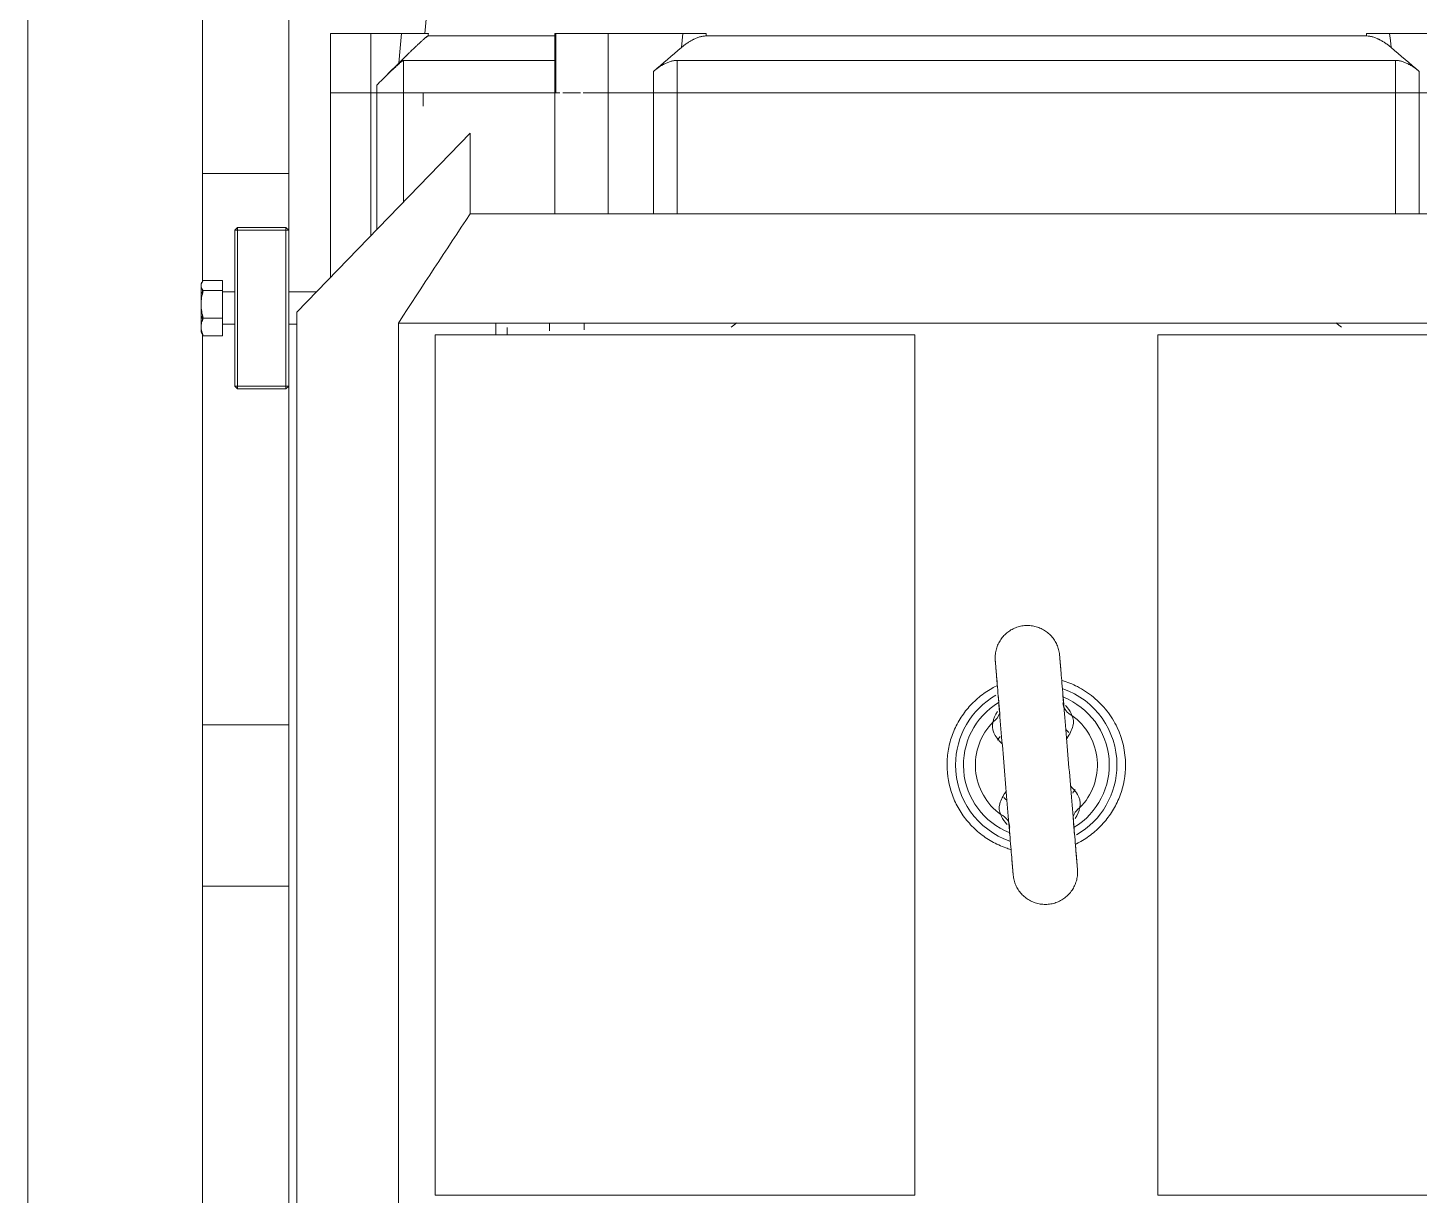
# Model space of a CAD drawing. Header units: metres. Extents: x 8 to 325, y -31 to 15.
# Drawn here: x 132.165 to 132.683, y -10.963 to -10.529 of the extents above; entities that cross this region are included whole.
import ezdxf

# ---------------------------------------------------------------- set-up
doc = ezdxf.new("R2010")
doc.units = ezdxf.units.M
doc.layers.add('G-IMPT', color=7, linetype='Continuous', lineweight=9, true_color=0x999999)
doc.layers.add('M-EKIP', color=7, linetype='Continuous', lineweight=9)

# ---------------------------------------------------------------- blocks, each defined once
blk = doc.blocks.new('D4010_10_Yangın Pompası - Wilo SCPFF 125_300_125_2_dwg-7064674-_1_13_4_13_ PERON KATI _FFL_')
at = {"layer": 'G-IMPT', "color": 8, "lineweight": 5, "true_color": 0x808080}
for p, q in [((0.5000669623112045, 0.4392110249592285), (0.5000669623112045, 1.032569979498573)), ((0.5650669623112046, 0.3195699794985776), (0.5650669623112046, 1.032569979498573)), ((0.4650669623112035, 0.4311539355899747), (0.4650669623112035, 0.7677860234071726)), ((0.4680669623112035, 0.7705699794985764), (0.4680669623112035, 0.45856997949857)), ((0.4272625447782105, 0.7637667855207051), (0.4272625447782105, 0.4351731734764422)), ((0.1449184361178045, 0.7594699794985736), (-0.03343303768879665, 0.7594699794985736)), ((0.1449184361178043, 0.7594699794985735), (0.1449184361178043, 0.4394699794985736)), ((0.2352154885046015, 0.4394699794985736), (0.2352154885046015, 0.7594699794985735)), ((0.4135669623112035, 0.7594699794985736), (0.2352154885046015, 0.7594699794985736)), ((0.4135669623112034, 0.7594699794985736), (0.4135669623112034, 0.4394699794985737)), ((0.4680669623112019, 0.6445699794985733), (0.5000669623112045, 0.6445699794985733)), ((0.5000669623112045, 0.5845699794985734), (0.5000669623112045, 0.6445699794985734)), ((0.2002695370908454, 0.6211360755663927), (0.2004103201620153, 0.6206526558555338)), ((0.4680669623112019, 0.5845699794985734), (0.5000669623112045, 0.5845699794985734)), ((0.1798030162572262, 0.5778190557410218), (0.1796622331856145, 0.5783024754528034)), ((0.4690669623112033, 0.4595699794985733), (0.4680669623112034, 0.4585699794985733)), ((0.4690669623112034, 0.4595699794985733), (0.4680669623112033, 0.4585699794985733)), ((0.4680669623112033, 0.4005699794985733), (0.4680669623112033, 0.4585699794985733)), ((0.4680669623112034, 0.4585699794985733), (0.4690669623112034, 0.4585699794985733)), ((0.4690669623112033, 0.4595699794985733), (0.4870669623112033, 0.4595699794985733)), ((0.4690669623112033, 0.4595699794985733), (0.4690669623112033, 0.4585699794985733)), ((0.4870669623112033, 0.4585699794985733), (0.4690669623112033, 0.4585699794985733)), ((0.4690669623112033, 0.4585699794985733), (0.4690669623112033, 0.4005699794985733)), ((0.4870669623112033, 0.4585699794985733), (0.4870669623112033, 0.4595699794985733)), ((0.4880669623112034, 0.4585699794985733), (0.4870669623112033, 0.4595699794985733)), ((0.4880669623112033, 0.4585699794985733), (0.4870669623112033, 0.4595699794985733)), ((0.4870669623112033, 0.4005699794985733), (0.4870669623112033, 0.4585699794985733)), ((0.4870669623112033, 0.4585699794985733), (0.4880669623112034, 0.4585699794985733)), ((0.4880669623112034, 0.4585699794985733), (0.4880669623112034, 0.4005699794985733)), ((0.4926876198730787, 0.4398470343334349), (0.4998337722957853, 0.4398470343334349)), ((0.4926876198730787, 0.4398470343334349), (0.4926876198730787, 0.4333718663730999)), ((-0.04712862015580323, 0.4351731734764424), (0.4272625447782109, 0.4351731734764424)), ((-0.03343303768879665, 0.4394699794985737), (0.1449184361178052, 0.4394699794985737)), ((0.07869052802181283, 0.4350387904577047), (0.0766260141080914, 0.4366551618707959)), ((0.2352154885046009, 0.4394699794985737), (0.4135669623112036, 0.4394699794985737)), ((0.3035062934829806, 0.4366536837083081), (0.3014504055293149, 0.4350445170870545)), ((0.3582097587670727, 0.4351731734764446), (0.3582097587670727, 0.4376901137089051)), ((0.3710814028564353, 0.4380304404283067), (0.3710814028564353, 0.4351731734764627)), ((0.3710814028562198, 0.4380304404282899), (0.3710814028562198, 0.435173173476444)), ((0.3868283879349409, 0.4394699794985771), (0.3868283879349409, 0.4368271159503342)), ((0.3868283879349408, 0.4394699794985771), (0.3868283879349408, 0.4368271159503341)), ((0.391058978145136, 0.439469979498577), (0.391058978145136, 0.4351731734764462)), ((0.391058978145136, 0.4351731734764463), (0.391058978145136, 0.4394699794985771)), ((0.468066962311416, 0.4355699794985875), (0.4650669623114167, 0.4355699794985875)), ((0.4926876198732911, 0.4355699794985875), (0.4880669623114158, 0.4355699794985875)), ((0.5006376198732894, 0.4385699794985912), (0.5002527547319768, 0.4392365854774075)), ((0.5006376198730788, 0.4385699794985732), (0.5006376198730788, 0.4385670613628475)), ((0.5006376198730788, 0.4381028509739054), (0.5006376198730788, 0.4366094503532674)), ((0.5006376198730788, 0.4379460908961715), (0.5006376198730788, 0.4309066200414773)), ((0.5006376198730788, 0.4366094503532674), (0.5006376198730788, 0.4282333389556692)), ((0.4650669623112035, 0.4311539355899749), (0.4005275154814225, 0.3644699794985735)), ((0.4998337722957856, 0.4333718663731), (0.4926876198730787, 0.4333718663731)), ((0.4926876198730787, 0.4333718663731), (0.4926876198730787, 0.4230948115382383)), ((0.5000669623112045, 0.4323624248799614), (0.5000669623112045, 0.4340093499482362)), ((0.5006376198730788, 0.4309066200414773), (0.5006376198730788, 0.4225305086438791)), ((0.5006376198730788, 0.4282333389556692), (0.5006376198730788, 0.421193868100975)), ((0.4577269009291878, 0.4235699794985945), (0.468066962311416, 0.4235699794985945)), ((0.4880669623114115, 0.4235699794985859), (0.4926876198732911, 0.4235699794985859)), ((0.4998337722957853, 0.4230948115382383), (0.4926876198730787, 0.4230948115382383)), ((0.4926876198730787, 0.4230948115382383), (0.4926876198730787, 0.4192929246637115)), ((0.4998337722957853, 0.4192929246637115), (0.4926876198730787, 0.4192929246637115)), ((0.5000669623112045, 0.422721379419304), (0.5000669623112045, 0.424106593781816)), ((0.5000669623112045, 0.3195699794985776), (0.5000669623112045, 0.4196672227183219)), ((0.5002527547319768, 0.4199033735197789), (0.5006376198732894, 0.4205699794985909)), ((0.5006376198730788, 0.422530508643879), (0.5006376198730788, 0.4210371080232411)), ((0.4525669623114889, 0.3494699794985811), (0.4525669623114889, 0.4182385870383456)), ((0.4352959369451883, 0.4003936820424138), (0.4352959369451883, 0.3494699794984901)), ((0.4375669623112762, 0.4027401687761493), (0.4375669623112762, 0.349469979498698)), ((0.4680669623112035, 0.4005699794985729), (0.4680669623112035, 0.3195699794985732)), ((0.4680669623112033, 0.4005699794985733), (0.4690669623112033, 0.4005699794985733)), ((0.4680669623112034, 0.4005699794985733), (0.4690669623112034, 0.3995699794985733)), ((0.4680669623112033, 0.4005699794985733), (0.4690669623112034, 0.3995699794985734)), ((0.4690669623112033, 0.4005699794985733), (0.4870669623112033, 0.4005699794985733)), ((0.4690669623112033, 0.4005699794985733), (0.4690669623112033, 0.3995699794985734)), ((0.4870669623112033, 0.3995699794985733), (0.4690669623112033, 0.3995699794985733)), ((0.4870669623112033, 0.3995699794985734), (0.4870669623112033, 0.4005699794985733)), ((0.4870669623112033, 0.4005699794985733), (0.4880669623112033, 0.4005699794985733)), ((0.4870669623112033, 0.3995699794985733), (0.4880669623112034, 0.4005699794985733)), ((0.4870669623112033, 0.3995699794985733), (0.4880669623112033, 0.4005699794985733)), ((0.0476908381575468, 0.3944699794985735), (0.03082807022388573, 0.3944699794985735)), ((0.04769083815754666, 0.3494699794985735), (0.0476908381575468, 0.3944699794985735)), ((0.05651106839663283, 0.3944699794985735), (0.04769083815754697, 0.3944699794985735)), ((0.05651106839663417, 0.3944699794985735), (0.3236228562257749, 0.3944699794985735)), ((0.05651106839663291, 0.3944699794985735), (0.05651106839663293, 0.3494699794985736)), ((0.3236228562257736, 0.3494699794985735), (0.3236228562257736, 0.3944699794985734)), ((0.3324430864648595, 0.3944699794985735), (0.3236228562257738, 0.3944699794985735)), ((0.3324430864648593, 0.3944699794985735), (0.3324430864648593, 0.3494699794985736)), ((0.3493058543985207, 0.3944699794985735), (0.3324430864648593, 0.3944699794985735)), ((0.3493058543985209, 0.3944699794985735), (0.3690654242445975, 0.3944699794985735)), ((0.3493058543985209, 0.3944699794985735), (0.3493058543985209, 0.3494699794985736)), ((0.3690654242448078, 0.3494699794985898), (0.3690654242448121, 0.3944699794985969)), ((0.3691341720702107, 0.3944699794985735), (0.4005275154814232, 0.3944699794985735)), ((0.4005275154814223, 0.3644699794985735), (0.4005275154814223, 0.3944699794985735)), ((0.4253474998402915, 0.3494699794985736), (0.4253474998402915, 0.3901146794220375)), ((0.4680669623112019, 0.3795699794985734), (0.5000669623112045, 0.3795699794985734)), ((0.5000669623112045, 0.3195699794985734), (0.5000669623112045, 0.3795699794985734)), ((0.4180669623114144, 0.3494699794985898), (0.4180669623114144, 0.3544699794985929)), ((0.03082807022388573, 0.3494699794985735), (0.04769083815754666, 0.3494699794985735)), ((0.03082807022388602, 0.3494699794985736), (0.04769083815754736, 0.3494699794985736)), ((0.04769083815754692, 0.3494699794985736), (0.05651106839663279, 0.3494699794985736)), ((0.04769083815754734, 0.3494699794985736), (0.05651106839663303, 0.3494699794985736)), ((0.04769083815754734, 0.3494699794985736), (0.04769083815754734, 0.3415676727543487)), ((0.3236228562257736, 0.3494699794985736), (0.05651106839663291, 0.3494699794985736)), ((0.3236228562257724, 0.3494699794985736), (0.05651106839663159, 0.3494699794985736)), ((0.05651106839663293, 0.3494699794985736), (0.05651106839663293, 0.3374699794985735)), ((0.3236228562257738, 0.3494699794985736), (0.3324430864648595, 0.3494699794985736)), ((0.323622856225774, 0.3494699794985736), (0.3324430864648599, 0.3494699794985736)), ((0.3236228562257739, 0.3494699794985736), (0.3236228562257739, 0.3374699794985735)), ((0.3324430864648593, 0.3494699794985736), (0.3493058543985207, 0.3494699794985736)), ((0.3324430864648599, 0.3494699794985736), (0.3493058543985212, 0.3494699794985736)), ((0.3324430864648601, 0.3494699794985735), (0.3324430864648601, 0.3415676727543464)), ((0.3586176058474149, 0.3494699794985736), (0.3493058543985208, 0.3494699794985736)), ((0.3493058543985213, 0.3494699794985735), (0.3493058543985213, 0.3274699794985735)), ((0.3614609533892199, 0.3494699794985736), (0.3595629426454622, 0.3494699794985736)), ((0.3661749808847528, 0.3494699794985736), (0.3614706705167134, 0.3494699794985736)), ((0.3690654242445979, 0.3494699794985736), (0.3672476809345273, 0.3494699794985736)), ((0.3690654242445975, 0.3494699794985736), (0.3678989946208396, 0.3494699794985736)), ((0.36876429481391, 0.3494699794985735), (0.36876429481391, 0.3274699794985735)), ((0.3690654242448121, 0.3274699794985947), (0.3690654242448121, 0.3494699794985898)), ((0.4253474998402915, 0.3494699794985736), (0.3692736529200486, 0.3494699794985736)), ((0.4253474998402913, 0.3494699794985736), (0.3692736529200475, 0.3494699794985736)), ((0.4253474998402914, 0.3494699794985736), (0.4352959369451154, 0.3494699794985736)), ((0.4253474998402916, 0.3494699794985736), (0.4352959369451156, 0.3494699794985736)), ((0.4253474998402916, 0.3494699794985736), (0.4253474998402916, 0.3374699794985737)), ((0.4352959369451883, 0.3494699794985594), (0.4375669623112762, 0.3494699794985594)), ((0.4352959369451156, 0.3494699794985736), (0.4375669623112037, 0.3494699794985736)), ((0.4352959369451155, 0.3494699794985735), (0.4352959369451155, 0.3466572807577148)), ((0.4525669623112762, 0.3494699794985594), (0.4375669623112762, 0.3494699794985594)), ((0.4525669623112032, 0.3494699794985736), (0.4375669623112036, 0.3494699794985736)), ((0.4375669623112036, 0.3494699794985735), (0.4375669623112036, 0.3274699794985735)), ((0.4525669623114152, 0.3274699794985947), (0.4525669623114152, 0.3494699794985898)), ((0.4311443955101664, 0.3425136169840882), (0.427077378640265, 0.3384545841542819)), ((0.05651106839663411, 0.3374699794985737), (0.1900669623112048, 0.3374699794985737)), ((0.3236228562257725, 0.3374699794985737), (0.1900669623112017, 0.3374699794985737)), ((0.4253474998402913, 0.3374699794985737), (0.3688259045704583, 0.3374699794985737)), ((0.03082807022388602, 0.3274699794985736), (0.05867816568731891, 0.3274699794985736)), ((0.06071314294611599, 0.3274699794985739), (0.06732293743868167, 0.3274699794985739)), ((0.1900669623112031, 0.3283752283136969), (0.06722879948598538, 0.3283752283136969)), ((0.1900669623112041, 0.3283752283136973), (0.3129051251364166, 0.3283752283136973)), ((0.3128109871837261, 0.3274699794985739), (0.3194205530887285, 0.3274699794985739)), ((0.3214557589351034, 0.3274699794985735), (0.3493058543985212, 0.3274699794985735)), ((0.3690654242445979, 0.3274699794985735), (0.3493058543985212, 0.3274699794985735)), ((0.3688782489823643, 0.3283752283136973), (0.4162074208231668, 0.3283752283136973)), ((0.4162074208231672, 0.3283752283136969), (0.4134051908196113, 0.3283752283136969)), ((0.4160044307701408, 0.3115984220711142), (0.4173930121175427, 0.3274699794985947)), ((0.4161278158052734, 0.3274699794985739), (0.417393012117333, 0.3274699794985739)), ((0.417393012117333, 0.3274699794985739), (0.4161278158052732, 0.3274699794985739)), ((0.4161676183465884, 0.3279226039032774), (0.4162074208231699, 0.3283752283136966)), ((0.4261109970055744, 0.3274699794985735), (0.4375669623112036, 0.3274699794985735)), ((0.4525669623112032, 0.3274699794985735), (0.4375669623112036, 0.3274699794985735))]:
    blk.add_line(p, q, dxfattribs=at)
at = {"layer": 'G-IMPT', "color": 8, "lineweight": 5, "true_color": 0x808080, "flags": 128}
for points in [[(0.1747494041511616, 0.6383402923782923), (0.1747190383472396, 0.638819298849638), (0.1747078519825878, 0.6392991364751724), (0.1747158629529931, 0.639779037617071), (0.174743058442619, 0.6402582345358626), (0.1747893949444805, 0.6407359606187127), (0.1748547983300594, 0.6412114516057924), (0.1749391639678909, 0.6416839468129516), (0.1750423568909495, 0.642152690348663), (0.1751642120125765, 0.6426169323232511), (0.1753045343905655, 0.6430759300486004), (0.1754630995390498, 0.6435289492262605), (0.1756396537876159, 0.6439752651221783), (0.1758339146871316, 0.644414163726138), (0.176045571461596, 0.6448449428939946), (0.176274285505319, 0.6452669134709799), (0.1765196909246184, 0.6456794003941908), (0.1767813951231838, 0.6460817437725247), (0.1770589794301132, 0.6464732999424223), (0.1773519997697399, 0.6468534424975318), (0.1776599873720197, 0.6472215632908633), (0.177982449522494, 0.6475770734076579), (0.178318870350509, 0.6479194041075955), (0.1786687116545076, 0.6482480077345583), (0.1790314137630343, 0.6485623585928526), (0.1794063964300761, 0.6488619537881637), (0.1797930597633692, 0.6491463140320868), (0.180190785184067, 0.6494149844088921), (0.1805989364163326, 0.6496675351032858), (0.1810168605052603, 0.6499035620880428), (0.1814438888614657, 0.650122687770319), (0.1818793383306677, 0.650324561595791), (0.1823225122866136, 0.6505088606093821), (0.1827727017455056, 0.6506752899719936), (0.1832291865002515, 0.6508235834321499), (0.1836912362726142, 0.6509535037519458), (0.1841581118815297, 0.6510648430865839), (0.1846290664256156, 0.6511574233168785), (0.1851033464780715, 0.6512310963342195), (0.1855801932919795, 0.6512857442774859), (0.1857092391904136, 0.6512972216407442)], [(0.1857092391904136, 0.6512972216407442), (0.186188245661755, 0.651327587444666), (0.1866680832872981, 0.6513387738093266), (0.1871479844291924, 0.6513307628389213), (0.1876271813479883, 0.6513035673492911), (0.1881049074308342, 0.6512572308474295), (0.1885803984179138, 0.6511918274618507), (0.1890528936250773, 0.6511074618240191), (0.1895216371607844, 0.6510042689009649), (0.1899858791353768, 0.6508824137793379), (0.1904448768607262, 0.6507420914013445), (0.1908978960383818, 0.6505835262528602), (0.1913442119342997, 0.6504069720042898), (0.1917831105382594, 0.6502127111047828), (0.1922138897061204, 0.6500010543303184), (0.1926358602831099, 0.649772340286591), (0.1930483472063122, 0.6495269348672916), (0.1934506905846503, 0.6492652306687262), (0.1938422467545436, 0.6489876463617968), (0.1942223893096575, 0.6486946260221745), (0.1945905101029847, 0.6483866384198903), (0.194946020219788, 0.648064176269416), (0.1952883509197169, 0.6477277554413967), (0.1956169545466839, 0.6473779141374024), (0.1959313054049783, 0.64701521202888), (0.1962309006002894, 0.646640229361834), (0.1965152608442125, 0.6462535660285365), (0.1967839312210178, 0.6458558406078431), (0.1970364819154115, 0.6454476893755775), (0.1972725089001642, 0.6450297652866454), (0.1974916345824447, 0.6446027369304487), (0.1976935084079124, 0.6441672874612467), (0.1978778074215035, 0.6437241135053008), (0.198044236784115, 0.6432739240464088), (0.1981925302442712, 0.6428174392916586), (0.1983224505640629, 0.6423553895192958), (0.1984337898987053, 0.641888513910376), (0.1985263701290042, 0.6414175593662901), (0.1986000431463408, 0.6409432793138342), (0.1986546910896029, 0.6404664324999305), (0.1986661684528699, 0.6403373866014964)], [(0.1754600273679298, 0.6298300239166112), (0.1753799180585953, 0.6307893955113402), (0.1753041249360669, 0.6316970773954316), (0.1752327692531655, 0.6325516174714919), (0.1751659651637774, 0.6333516486577055), (0.1751038195401833, 0.6340958910748276), (0.175046431802125, 0.6347831540937602), (0.1749938937577462, 0.6354123382402855), (0.1749462894567027, 0.6359824369539756), (0.1749036950557273, 0.6364925381985064), (0.174866178696768, 0.636941825920713), (0.1748338003980084, 0.637329581356069), (0.1748066119578085, 0.6376551841785991), (0.1747846568718829, 0.63791811349325), (0.1747679702636723, 0.6381179486692082), (0.1747565788282034, 0.638254370012811), (0.174750500789333, 0.6383271592790191), (0.1747494041511616, 0.6383402923782923)], [(0.1747494041511616, 0.6383402923782923), (0.1747520665884422, 0.6383084076108628), (0.1747600496409389, 0.6382128043174119), (0.1747733405374813, 0.6380536354428076), (0.1747919180154709, 0.63783115562329), (0.1748157523548959, 0.6375457207791311), (0.1748448054259084, 0.6371977875451643), (0.1748790307497892, 0.6367879125403682), (0.1749183735733157, 0.6363167514772906), (0.1749627709563648, 0.635785058113141), (0.1750121518725987, 0.6351936830438782), (0.1750664373230832, 0.634543572343459), (0.1751255404626803, 0.6338357660503094), (0.1751893667389667, 0.6330713965035261), (0.1752578140435278, 0.6322516865313171), (0.1753307728752673, 0.6313779474947772), (0.1754081265156233, 0.63045157718997), (0.1754897512152724, 0.629474057611783), (0.1755755163921033, 0.6284469525830061), (0.175665284840137, 0.6273719052525712), (0.1757589129489977, 0.626250635466901), (0.1758562509336887, 0.6250849370184384), (0.175957143074196, 0.6238766747760449), (0.1760614279646174, 0.6226277817015496), (0.1761689387713738, 0.6213402557574667), (0.1762795035001193, 0.6200161567106394), (0.1763929452708582, 0.6186576028370848), (0.1765090826009677, 0.6172667675331911), (0.1766277296954888, 0.6158458758387526), (0.1767486967443815, 0.6143972008773775), (0.1768717902261784, 0.6129230602199643), (0.1769968132175548, 0.6114258121770912), (0.1771235657084081, 0.6099078520262454), (0.1772518449217849, 0.6083716081798382), (0.1773814456383072, 0.6068195383003199), (0.1775121605244769, 0.6052541253684056), (0.1776437804643575, 0.6036778737108465), (0.1777760948941281, 0.6020933049940457), (0.1779088921389332, 0.6005029541899328), (0.178041959751491, 0.5989093655205313), (0.1781750848520265, 0.5973150883877636), (0.1783080544687605, 0.5957226732949578), (0.1784406558786826, 0.5941346677665484), (0.1785726769478233, 0.5925536122726494), (0.1787039064706331, 0.590982036164746), (0.1788341345078674, 0.5894224536293889), (0.1789631527224481, 0.5878773596659231), (0.1790907547127493, 0.586349226095083), (0.1792167363428191, 0.5848404976046168), (0.1793408960689162, 0.5833535878382614), (0.1794630352619706, 0.581890875534437), (0.1795829585253183, 0.5804547007208136), (0.1797004740073293, 0.5790473609707142), (0.1798153937082923, 0.5776711077275343), (0.1799275337812092, 0.5763281427028702), (0.18003671482588, 0.5750206143542903), (0.1801427621759277, 0.5737506144482064), (0.1802455061782127, 0.5725201747135673), (0.1803447824642511, 0.5713312635914601), (0.1804404322131566, 0.5701857830860675), (0.1805323024057419, 0.5690855657218327), (0.1806202460692941, 0.5680323716118436), (0.1807041225127086, 0.5670278856420018), (0.1807837975515739, 0.5660737147755792), (0.1808591437228258, 0.5651713854824274), (0.1809300404886562, 0.5643223412969168), (0.1809963744293629, 0.563527940508632), (0.181058039424803, 0.5627894539893642), (0.1811149368241265, 0.562108063160016), (0.1811669756036363, 0.5614848581005562), (0.1812140725123904, 0.5609208358061354), (0.1812561522053734, 0.5604168985921146), (0.181293147364058, 0.5599738526505159), (0.1813249988040815, 0.5595924067603499), (0.1813516555699354, 0.5592731711536759), (0.1813730750164758, 0.559016656539341), (0.1813892228771651, 0.5588232732860305), (0.181400073318865, 0.5586933307656868), (0.1814056089831895, 0.5586270368586299), (0.181406384895193, 0.5586177447059181)], [(0.2053231491969057, 0.5606148389291223), (0.2053204867596251, 0.5606467236965518), (0.205312503707124, 0.5607423269900026), (0.2052992128105816, 0.5609014958646157), (0.2052806353325921, 0.5611239756841246), (0.205256800993167, 0.5614094105282879), (0.2052277479221545, 0.5617573437622503), (0.205193522598278, 0.5621672187670508), (0.2051541797747515, 0.5626383798301239), (0.2051097823916981, 0.5631700731942736), (0.2050604014754642, 0.5637614482635362), (0.2050061160249797, 0.5644115589639556), (0.2049470128853869, 0.5651193652571052), (0.2048831866090962, 0.5658837348038885), (0.2048147393045351, 0.5667034447761018), (0.2047417804727956, 0.5675771838126374), (0.2046644268324396, 0.5685035541174446), (0.2045828021327906, 0.5694810736956316), (0.2044970369559596, 0.5705081787244085), (0.2044072685079303, 0.5715832260548434), (0.2043136403990695, 0.5727044958405223), (0.2042163024143828, 0.5738701942889762), (0.2041154102738712, 0.5750784565313697), (0.2040111253834499, 0.576327349605865), (0.2039036145766891, 0.577614875549948), (0.203793049847948, 0.5789389745967752), (0.2036796080772047, 0.5802975284703298), (0.2035634707470952, 0.5816883637742234), (0.2034448236525784, 0.583109255468662), (0.2033238566036814, 0.5845579304300371), (0.2032007631218889, 0.5860320710874503), (0.2030757401305081, 0.5875293191303234), (0.2029489876396591, 0.5890472792811692), (0.2028207084262867, 0.5905835231275763), (0.20269110770976, 0.5921355930070947), (0.2025603928235903, 0.5937010059390133), (0.2024287728837054, 0.5952772575965681), (0.2022964584539348, 0.5968618263133689), (0.202163661209134, 0.5984521771174817), (0.202030593596572, 0.6000457657868832), (0.2018974684960407, 0.601640042919651), (0.2017644988793024, 0.6032324580124568), (0.2016318974693803, 0.6048204635408662), (0.2014998764002439, 0.6064015190347652), (0.2013686468774298, 0.6079730951426686), (0.2012384188401999, 0.6095326776780257), (0.2011094006256235, 0.6110777716415001), (0.2009817986353136, 0.6126059052123316), (0.2008558170052438, 0.6141146337027977), (0.2007316572791467, 0.6156015434691532), (0.2006095180860966, 0.6170642557729776), (0.2004895948227489, 0.6185004305866053), (0.2003720793407379, 0.6199077703367004), (0.2002571596397706, 0.6212840235798803), (0.2001450195668537, 0.6226269886045444), (0.2000358385221829, 0.6239345169531286), (0.1999297911721352, 0.6252045168592082), (0.1998270471698502, 0.6264349565938473), (0.1997277708838118, 0.6276238677159545), (0.1996321211349063, 0.6287693482213471), (0.199540250942321, 0.6298695655855819), (0.1994523072787731, 0.6309227596955795), (0.1993684308353543, 0.6319272456654171), (0.1992887557964934, 0.6328814165318354), (0.1992134096252458, 0.6337837458249872), (0.199142512859411, 0.6346327900104978), (0.1990761789187, 0.6354271907987826), (0.1990145139232642, 0.6361656773180504), (0.1989576165239364, 0.6368470681473986), (0.1989055777444266, 0.6374702732068585), (0.1988584808356725, 0.6380342955012792), (0.1988164011426895, 0.6385382327153), (0.1987794059840049, 0.6389812786568987), (0.1987475545439814, 0.6393627245470647), (0.1987208977781275, 0.6396819601537387), (0.198699478331587, 0.6399384747680736), (0.1986833304708978, 0.6401318580213841), (0.1986724800291979, 0.6402618005417278), (0.1986669443648778, 0.6403280944487847), (0.1986661684528699, 0.6403373866014964)], [(0.1986661684528699, 0.6403373866014964), (0.1986688308901505, 0.6403055018340714), (0.1986768139426515, 0.6402098985406162), (0.1986901048391939, 0.6400507296660118), (0.1987086823171835, 0.6398282498465029), (0.1987325166566086, 0.639542815002331), (0.198761569727621, 0.6391948817683772), (0.1987957950514976, 0.6387850067635681), (0.198835137875024, 0.6383138457005035), (0.1988795352580775, 0.6377821523363539), (0.1989289161743114, 0.6371907772670912), (0.1989832016247959, 0.636540666566672), (0.1990423047643886, 0.6358328602735223), (0.1991061310406793, 0.635068490726739)], [(0.1763519868798139, 0.6191481115839221), (0.1762395551424616, 0.6204945695181827), (0.1761300643559628, 0.6218058072672835), (0.1760236896822103, 0.6230797271305449), (0.1759206012980008, 0.6243142911079266), (0.1758209641227508, 0.6255075241604408)], [(0.1998778908418399, 0.6258260638811318), (0.1999781922663257, 0.6246248759247539), (0.2000857030730865, 0.6233373499806709), (0.2001962678018276, 0.6220132509338436), (0.2002687022345029, 0.6211457919859996)], [(0.203720566468249, 0.5798070197234925), (0.2038329982056013, 0.5784605617892318), (0.2039424889921044, 0.5771493240401311), (0.2040488636658526, 0.5758754041768697), (0.2041519520500621, 0.5746408401994879), (0.2042515892253121, 0.5734476071469738)], [(0.1801946624618861, 0.5731290679573382), (0.1800943610817372, 0.5743302553826607), (0.1799868502749764, 0.5756177813267437), (0.1798762855462353, 0.576941880373571), (0.17980385111356, 0.5778093393214236)], [(0.2046125259801374, 0.5691251073908034), (0.2046926352894676, 0.5681657357960744), (0.204768428411996, 0.5672580539119917), (0.2048397840948974, 0.5664035138359227), (0.2049065881842855, 0.565603482649709), (0.204968733807884, 0.564859240232587), (0.2050261215459379, 0.5641719772136544), (0.2050786595903211, 0.5635427930671333), (0.2051262638913602, 0.562972694353439), (0.20516885829234, 0.5624625931089082), (0.2052063746512949, 0.5620133053867015), (0.2052387529500545, 0.5616255499513456), (0.2052659413902544, 0.5612999471288155), (0.20528789647618, 0.5610370178141646), (0.2053045830843906, 0.5608371826382064), (0.2053159745198639, 0.5607007612946036), (0.2053220525587299, 0.5606279720283999), (0.2053231491969057, 0.5606148389291223)], [(0.181406384895193, 0.5586177447059181), (0.1814037224579167, 0.5586496294733432), (0.1813957394054114, 0.5587452327667984), (0.181382448508869, 0.5589044016414028), (0.1813638710308794, 0.5591268814609117), (0.1813400366914543, 0.5594123163050836), (0.1813109836204462, 0.5597602495390374), (0.1812767582965696, 0.5601701245438465), (0.1812374154730432, 0.5606412856069111), (0.1811930180899854, 0.5611729789710607), (0.1811436371737516, 0.5617643540403234), (0.181089351723267, 0.5624144647407426), (0.1810302485836743, 0.5631222710338922), (0.1809664223073836, 0.5638866405806756)], [(0.2053231491969057, 0.5606148389291223), (0.2053535150008232, 0.5601358324577765), (0.2053647013654794, 0.5596559948322422), (0.2053566903950698, 0.5591760936903436), (0.2053294949054439, 0.558696896771552), (0.2052831584035824, 0.5582191706887017), (0.2052177550180078, 0.5577436797016222), (0.205133389380172, 0.557271184494463), (0.2050301964571134, 0.5568024409587516), (0.2049083413354907, 0.5563381989841635), (0.2047680189575018, 0.5558792012588142), (0.2046094538090131, 0.5554261820811628), (0.204432899560447, 0.5549798661852362), (0.2042386386609313, 0.5545409675812765), (0.2040269818864712, 0.5541101884134199), (0.2037982678427482, 0.5536882178364347), (0.2035528624234445, 0.5532757309132281), (0.2032911582248791, 0.5528733875348899), (0.2030135739179497, 0.5524818313649923), (0.2027205535783274, 0.5521016888098828), (0.2024125659760432, 0.5517335680165513), (0.2020901038255689, 0.5513780578997566), (0.2017536829975582, 0.5510357271998191), (0.2014038416935553, 0.5507071235728563), (0.2010411395850329, 0.550392772714562), (0.2006661569179868, 0.5500931775192509), (0.2002794935846937, 0.5498088172753278), (0.1998817681639959, 0.5495401468985225), (0.1994736169317303, 0.5492875962041288), (0.1990556928428069, 0.5490515692193718), (0.1986286644866015, 0.5488324435370956), (0.1981932150173953, 0.5486305697116236), (0.1977500410614536, 0.5484462706980325), (0.1972998516025573, 0.548279841335421), (0.1968433668478157, 0.5481315478752647), (0.1963813170754487, 0.5480016275554687), (0.1959144414665332, 0.5478902882208306), (0.1954434869224473, 0.5477977079905361), (0.1949692068699957, 0.5477240349731951), (0.1944923600560834, 0.5476693870299331), (0.1943633141576493, 0.5476579096666704)], [(0.1943633141576493, 0.5476579096666704), (0.1938843076863078, 0.5476275438627485), (0.1934044700607648, 0.5476163574980967), (0.1929245689188706, 0.5476243684685019), (0.1924453720000789, 0.5476515639581235), (0.1919676459172288, 0.5476979004599851), (0.1914921549301535, 0.5477633038455639), (0.1910196597229856, 0.5478476694833955), (0.1905509161872785, 0.5479508624064541), (0.1900866742126861, 0.5480727175280767), (0.1896276764873411, 0.5482130399060701), (0.1891746573096854, 0.5483716050545544), (0.1887283414137632, 0.5485481593031248), (0.1882894428098034, 0.5487424202026318), (0.1878586636419425, 0.5489540769770962), (0.1874366930649617, 0.5491827910208236), (0.1870242061417551, 0.5494281964401273), (0.1866218627634126, 0.5496899006386884), (0.1862303065935192, 0.5499674849456176), (0.1858501640384054, 0.5502605052852401), (0.1854820432450782, 0.5505684928875242), (0.1851265331282792, 0.5508909550379986), (0.184784202428346, 0.5512273758660179), (0.184455598801379, 0.5515772171700122), (0.1841412479430889, 0.5519399192785346), (0.1838416527477778, 0.552314901945585), (0.1835572925038547, 0.5527015652788781), (0.1832886221270537, 0.5530992906995715), (0.1830360714326558, 0.5535074419318371), (0.1828000444478987, 0.5539253660207692), (0.1825809187656182, 0.5543523943769659), (0.1823790449401506, 0.5547878438461679), (0.1821947459265595, 0.5552310178021138), (0.1820283165639479, 0.5556812072610058), (0.1818800231037917, 0.556137692015756), (0.181750102784, 0.5565997417881231), (0.181638763449362, 0.5570666173970386), (0.181546183219063, 0.5575375719411245), (0.1814725102017221, 0.5580118519935804), (0.18141786225846, 0.5584886988074841), (0.181406384895193, 0.5586177447059181)], [(0.4270773786402627, 0.3384545841542821), (0.4265941932338748, 0.3329622813503936), (0.4261109970055716, 0.3274699794985739)], [(0.05867816568731891, 0.3274699794985736), (0.05840168142975997, 0.3300676896538755), (0.05812536549687724, 0.3326654197241838)], [(0.3220085591255299, 0.3326654197241853), (0.3217322431927105, 0.3300676896538696), (0.3214557589350886, 0.3274699794985753)], [(0.06722879948594966, 0.3283752283136891), (0.06727586618606288, 0.3279226036342728), (0.06732293743868002, 0.3274699794985734)], [(0.3128109871837253, 0.3274699794985734), (0.3128580584363267, 0.3279226036342788), (0.3129051251364284, 0.3283752283137016)], [(0.4161278158052732, 0.3274699794985734), (0.4161676183465872, 0.3279226039032787), (0.4162074208231666, 0.3283752283136978)]]:
    blk.add_lwpolyline(points, dxfattribs=at)
at = {"layer": 'G-IMPT', "color": 8, "lineweight": 5, "true_color": 0x808080}
for centre, radius, start, end in [((0.1900669623112033, 0.5994699794985736), 0.03, 0, 70.86506284810268), ((0.1900669623112033, 0.5994699794985736), 0.02999999999999999, 120, 180.0000000000001), ((0.1900362766738203, 0.5994775656536874), 0.02711533896284947, 121.2055093207347, 248.219574941267), ((0.1900362766738203, 0.5994775656536874), 0.02711533896284949, 301.2055094362123, 68.21957504742404), ((0.1900362766738203, 0.5994775656536874), 0.02267918647272182, 315.1483408371397, 54.39812043956358), ((0.1900362766738203, 0.5994775656536874), 0.0226791864727218, 135.1483408371406, 234.3981204395637), ((0.1900669623112033, 0.5994699794985736), 0.01709977718682768, 44.99999999999996, 49.89959189914952), ((0.1900669623112033, 0.5994699794985736), 0.01709977718682769, 142.3238865488081, 147.5396627781321), ((0.1900669623112033, 0.5994699794985736), 0.03000000000000005, 179.9999999999995, 250.7383138849765), ((0.1900669623112033, 0.5994699794985736), 0.02999999999999999, 299.9999999999993, 359.9999999999992), ((0.1900669623112033, 0.5994699794985736), 0.01709977718682771, 321.8764634069904, 327.3736744169933), ((0.1900669623112033, 0.5994699794985736), 0.01709977718682767, 225.0000000000001, 229.6666684944655)]:
    blk.add_arc(centre, radius, start, end, dxfattribs=at)
for centre, major_axis, ratio, start_param, end_param in [((0.1724301299485794, 0.5748872644334849), (0.007239657827951129, 0.003404020348675655), 0.8171351457692517, 6.07801888894844, 6.883358050115848), ((0.2114768394845973, 0.5781477371741133), (-0.007703946686095102, 0.002156201627355566), 0.8171351457692434, 5.683012564242633, 6.281131306094284), ((-2.72664851624327, 2.483286600685447), (0, 3.764205653523106), 0.9986295347545757, 4.124127413112108, 4.137070027552914), ((0.9208046529780582, 1.46828593010567), (0, 1.455048942609055), 0.9483236552061938, 2.456484729507154, 2.466211868711588), ((-0.5406707283584232, 1.468285930109273), (0, 1.455048942613694), 0.9483236552061943, 3.816973438468004, 3.826700577672403)]:
    blk.add_ellipse(centre, major_axis=major_axis, ratio=ratio, start_param=start_param, end_param=end_param, dxfattribs=at)
for points, knots in [([(0.1755944640418623, 0.6290065180884133), (0.1748950061023392, 0.6286717065779941), (0.1725049111739723, 0.6274236421401399), (0.1686889892036562, 0.6247961158406586), (0.1645651009202245, 0.6207410903033255), (0.1612160649314932, 0.6160370546871021), (0.1579079674898902, 0.6090786557160319), (0.1568741489377311, 0.603312563464118), (0.1568705162355555, 0.5994699794985736)], [0.6442194919541911, 0.6442194919541911, 0.6442194919541911, 0.6442194919541911, 0.6666666666666666, 0.7222222222222222, 0.7777777777777778, 0.8333333333333333, 0.8888888888888888, 1, 1, 1, 1]), ([(0.2232634083868512, 0.5994699794985736), (0.2232597903639028, 0.6033120555021932), (0.2222269114976, 0.6090784974713073), (0.2189125468344596, 0.6160475193306642), (0.2155553958097799, 0.6207567027545581), (0.2114367563838173, 0.6248019172944902), (0.2066838854282678, 0.6280735218583015), (0.202622106154009, 0.6299380219425812), (0.200216359637009, 0.6307259735771172), (0.1996329318025315, 0.6308995572246316)], [0, 0, 0, 0, 0.1111111111111111, 0.1666666666666667, 0.2222222222222222, 0.2777777777777778, 0.3333333333333333, 0.3888888888888888, 0.4064843409644958, 0.4064843409644958, 0.4064843409644958, 0.4064843409644958]), ([(0.2032389569874962, 0.6179175963369415), (0.2023113495973841, 0.6183475814688351), (0.2008262723790722, 0.6195263069550969), (0.2001309377298392, 0.6212020259777675), (0.1999856485178512, 0.6219588928933872)], [0, 0, 0, 0, 0.5, 0.8934285306014083, 0.8934285306014083, 0.8934285306014083, 0.8934285306014083]), ([(0.2008926682679195, 0.6215777097562504), (0.2011241173852627, 0.621342122794832), (0.2022437486698529, 0.6201081033599906), (0.2029410698968077, 0.618851903045217), (0.2032389569874963, 0.6179175963369415)], [-0.3097988980695663, -0.3097988980695663, -0.3097988980695663, -0.3097988980695663, -0.25, 0, 0, 0, 0]), ([(0.176297564972776, 0.618651452023936), (0.1762109261033988, 0.6183392507912564), (0.1757434755463351, 0.6170959541981285), (0.1748016540417827, 0.6160504708114062), (0.1739582045690282, 0.6154725991471685)], [0.3369304597731329, 0.3369304597731329, 0.3369304597731329, 0.3369304597731329, 0.5, 1, 1, 1, 1]), ([(0.2032389569874963, 0.6179175963369415), (0.2038805937753615, 0.6167339471853481), (0.2040600688777079, 0.614702649479422), (0.2028504200261058, 0.6116832593603788), (0.2018476252303469, 0.610110881721775), (0.2013190364958995, 0.6093218616122946)], [-1, -1, -1, -1, -0.6666666666666666, -0.5, -0.3333333333333333, -0.3333333333333333, -0.3333333333333333, -0.3333333333333333]), ([(0.1772778201201074, 0.607312996760659), (0.176622145950737, 0.6080066262018021), (0.1753885285355336, 0.6093724521837882), (0.1736734945575895, 0.6121758765342452), (0.1735221532721306, 0.6142000798995211), (0.1739582045690282, 0.6154725991471688)], [-0.6666666666666666, -0.6666666666666666, -0.6666666666666666, -0.6666666666666666, -0.5, -0.3333333333333333, 0, 0, 0, 0]), ([(0.1804586357746317, 0.5680636271566641), (0.1785077015084625, 0.5686520700752319), (0.1754364727229061, 0.5698773049203071), (0.1716948305070354, 0.5720618021412998), (0.1687667251568047, 0.57422609178816), (0.1660844808786704, 0.5766857616459576), (0.162996736732092, 0.580224082098316), (0.1584481848431586, 0.587588481318423), (0.1569291184911203, 0.594472553701425), (0.1568705162355554, 0.5994699794985735)], [0.5941540581690663, 0.5941540581690663, 0.5941540581690663, 0.5941540581690663, 0.6527777777777777, 0.6875, 0.7222222222222222, 0.7569444444444444, 0.7916666666666667, 0.8611111111111112, 1, 1, 1, 1]), ([(0.2232634083868511, 0.5994699794985735), (0.2232394769374673, 0.5974711212019422), (0.2228739574471443, 0.593584381140936), (0.2214102260100166, 0.5881471601028281), (0.2193302275160035, 0.5837936514739904), (0.2172179689582549, 0.5805282620469494), (0.2154732641419825, 0.5782786720499352), (0.2135269187715863, 0.5761991013383161), (0.2113590789339702, 0.5742514978287839), (0.2090337577331651, 0.5724932726908206), (0.2067591023313696, 0.5710586266705452), (0.2052174769624985, 0.5702580324689409), (0.2045006784424915, 0.5699181835187174)], [0, 0, 0, 0, 0.05555555555555555, 0.1111111111111111, 0.1666666666666667, 0.1944444444444444, 0.2222222222222222, 0.25, 0.2777777777777778, 0.3055555555555556, 0.3333333333333333, 0.3563836709788188, 0.3563836709788188, 0.3563836709788188, 0.3563836709788188]), ([(0.2027947332275343, 0.5916421345467174), (0.2034504073969058, 0.5909485051055727), (0.2046840248121146, 0.5895826791235786), (0.2063990587900361, 0.5867792547731241), (0.2065504000755352, 0.5847550514078839), (0.2061143487786125, 0.583482532160206)], [-0.6666666666666666, -0.6666666666666666, -0.6666666666666666, -0.6666666666666666, -0.5, -0.3333333333333333, 0, 0, 0, 0]), ([(0.1768335963601443, 0.581037534970433), (0.1761919595722606, 0.5822211841220511), (0.1760124844699326, 0.5842524818279446), (0.1772221333215335, 0.5872718719469914), (0.1782249281172896, 0.588844249585593), (0.1787535168517354, 0.5896332696950716)], [-1, -1, -1, -1, -0.6666666666666666, -0.5, -0.3333333333333333, -0.3333333333333333, -0.3333333333333333, -0.3333333333333333]), ([(0.1791798849588097, 0.5773774216741973), (0.17894843588711, 0.5776130085955), (0.1778288046543505, 0.5788470279896071), (0.1771314834508433, 0.5801032282621502), (0.1768335963601443, 0.581037534970433)], [-0.3097988876564295, -0.3097988876564295, -0.3097988876564295, -0.3097988876564295, -0.25, 0, 0, 0, 0]), ([(0.4253474998402916, 0.3374699794985737), (0.4253985178500331, 0.3374827400741912), (0.4255304904296732, 0.3375471534009792), (0.4258036889587472, 0.3377249562881896), (0.4260533426172028, 0.337901520629807), (0.4263447395301059, 0.3381322853457802), (0.4266742652284701, 0.3384150149254656), (0.4270368304827983, 0.3387346731358226), (0.4273621523416371, 0.3390188621516786), (0.4276333900043111, 0.3392565655968174), (0.4279113548938228, 0.3395079900543949), (0.4282707845846077, 0.3398410632431855), (0.4287190618136622, 0.3402637313216247), (0.4291841232641641, 0.3406964281980834), (0.429661365479804, 0.3411424430840093), (0.4301463991135882, 0.3416086032632125), (0.4306399287232083, 0.3420866792922317), (0.4311433283562504, 0.3425701614632848), (0.4316531267909048, 0.343060717853146), (0.4323354880965121, 0.3437301320370933), (0.4335459161929501, 0.34491936640068), (0.4346032869097158, 0.3459542948187763), (0.4352959369451155, 0.3466572807577148)], [0, 0, 0, 0, 0.08333333333333333, 0.125, 0.1666666666666667, 0.2083333333333333, 0.25, 0.2916666666666666, 0.3333333333333333, 0.3541666666666666, 0.375, 0.4166666666666666, 0.4583333333333333, 0.5, 0.5416666666666666, 0.5833333333333333, 0.625, 0.6666666666666666, 0.7083333333333333, 0.75, 0.8333333333333334, 1, 1, 1, 1]), ([(0.05651106839663288, 0.3374699794985737), (0.05613865623318396, 0.3374781072569018), (0.05557680008797741, 0.337526177177031), (0.05481886071699786, 0.3376629462784915), (0.05424780838657089, 0.3378000224232025), (0.05366551263479983, 0.3379789523613086), (0.05307335876991531, 0.3381982298071124), (0.05248269774219697, 0.3384478344303812), (0.05200113836863059, 0.3386723122786444), (0.05162327310464315, 0.3388618328906078), (0.05124567030775459, 0.339062746580933), (0.05077799291343059, 0.3393301194739629), (0.05022666782350269, 0.3396713506232929), (0.04915574566765071, 0.3403746841048853), (0.04832344529317655, 0.3410138424381844), (0.04769083815754722, 0.3415676727543487)], [0, 0, 0, 0, 0.125, 0.1875, 0.25, 0.3125, 0.375, 0.4375, 0.5, 0.53125, 0.5625, 0.625, 0.6875, 0.75, 1, 1, 1, 1]), ([(0.3236228562257739, 0.3374699794985735), (0.3239822841239929, 0.3374777332899688), (0.3245383290177428, 0.3375252619969543), (0.3253012505921165, 0.3376616139058534), (0.326073775423219, 0.3378434613216772), (0.3268598614601576, 0.3381125001546786), (0.3276429941445921, 0.3384455930031231), (0.3281267495510609, 0.33866988987415), (0.3285083739417364, 0.3388593126783469), (0.3288866395804787, 0.3390600744919503), (0.3293528254049127, 0.3393272696518155), (0.329901080647043, 0.3396683073806131), (0.3306173792301652, 0.3401376868039901), (0.331481103550324, 0.3407542199895558), (0.332130056026957, 0.3412900244949372), (0.332443086464857, 0.3415676727543464)], [0, 0, 0, 0, 0.125, 0.1875, 0.25, 0.375, 0.4375, 0.5, 0.53125, 0.5625, 0.625, 0.6875, 0.75, 0.875, 1, 1, 1, 1]), ([(0.4270773786402681, 0.3384545841542788), (0.426124668063413, 0.3375035444455267), (0.4249372900533726, 0.3363275072550518), (0.4235187545421545, 0.3349375860020884), (0.4228192211122975, 0.3342561133090985), (0.4221209926632364, 0.3335793222677149), (0.4215139966306842, 0.3329952608969062), (0.420990830723339, 0.3324950355036634), (0.4205455189080685, 0.3320712988110555), (0.4201085251014053, 0.3316582249418585), (0.4196861992663201, 0.3312626116651896), (0.4192725875466478, 0.3308785731593195), (0.4188653752864082, 0.3305037127400783), (0.4184740380866535, 0.3301479103007603), (0.4181693742748012, 0.3298757412214878), (0.4179366869885811, 0.329671014881618), (0.4177058207724606, 0.32946946826345), (0.4174281251729658, 0.3292308951503029), (0.4171226418696397, 0.3289762131921105), (0.4168603235035215, 0.3287683057928728), (0.4166428131384829, 0.3286089504126745), (0.4163982785936824, 0.3284476593483699), (0.4162696259449734, 0.3283880835244984), (0.4162074208231675, 0.3283752283136978)], [-1, -1, -1, -1, -0.7857142857142857, -0.7321428571428572, -0.6785714285714286, -0.625, -0.5714285714285714, -0.5357142857142857, -0.5, -0.4642857142857143, -0.4285714285714285, -0.3928571428571428, -0.3571428571428571, -0.3214285714285714, -0.2857142857142857, -0.2678571428571428, -0.25, -0.2142857142857143, -0.1785714285714285, -0.1428571428571428, -0.1071428571428571, -0.07142857142857142, 0, 0, 0, 0]), ([(0.4270773786402616, 0.3384545841542723), (0.4263333702768912, 0.3377117843512782), (0.4252263283019758, 0.3366136644952923), (0.4239368958703646, 0.3353467175667498), (0.4233875888749334, 0.3348099906055811), (0.4232057361186557, 0.3346327302225565)], [0, 0, 0, 0, 0.1666666666666667, 0.25, 0.2916666666666666, 0.2916666666666666, 0.2916666666666666, 0.2916666666666666]), ([(0.05812536549687819, 0.3326654197241838), (0.05845207719490034, 0.3323855518295852), (0.05912262609425445, 0.3318429971453514), (0.06000178701808269, 0.3312127015561194), (0.06073305003817614, 0.3307283027377975), (0.06129569431342555, 0.3303741563688388), (0.06186948120692845, 0.3300384164366235), (0.06235326513386642, 0.3297821289489531), (0.06274597852341844, 0.3295900111639873), (0.06314565051089951, 0.3294014366765458), (0.06365279693323396, 0.3291788938738787), (0.06426488132057519, 0.3289416987050384), (0.06486814083877096, 0.3287474555165522), (0.06546140896065782, 0.3285976939788048), (0.06625079982410079, 0.3284456322878828), (0.06683831332923862, 0.3283884463169686), (0.06722879948597789, 0.3283752283137107)], [0, 0, 0, 0, 0.125, 0.25, 0.3125, 0.375, 0.4375, 0.5, 0.53125, 0.5625, 0.625, 0.6875, 0.75, 0.8125, 0.875, 1, 1, 1, 1]), ([(0.3220085591255303, 0.3326654197241853), (0.3216817491817484, 0.3323855450857472), (0.3210112446748372, 0.3318430808387021), (0.3201326026845213, 0.3312130641329634), (0.3194022742034192, 0.3307291570789329), (0.3188406107679154, 0.3303755308333176), (0.3182678308764882, 0.3300402760117452), (0.3177846897989333, 0.3297842374062826), (0.3173923985059687, 0.3295921816764783), (0.3169932196532976, 0.3294036254692472), (0.3164866586403113, 0.3291810160608313), (0.315875012387012, 0.3289436376275495), (0.315271602657445, 0.3287491506507449), (0.3146775569191175, 0.3285990907717791), (0.3138865805519425, 0.3284465178514249), (0.3132971769616197, 0.3283888322851361), (0.3129051251364278, 0.3283752283137196)], [-1, -1, -1, -1, -0.875, -0.75, -0.6875, -0.625, -0.5625, -0.5, -0.46875, -0.4375, -0.375, -0.3125, -0.25, -0.1875, -0.125, 0, 0, 0, 0]), ([(0.4194033098425417, 0.3274699794985735), (0.41879504695462, 0.3274699794985735), (0.4171688725086984, 0.3274699794985735), (0.4163084649920382, 0.3274699794985735), (0.4161278158052735, 0.3274699794985735)], [-0.5, -0.5, -0.5, -0.5, -0.3333333333333333, 0, 0, 0, 0]), ([(0.4261109970055745, 0.3274699794985735), (0.4244511104267502, 0.3274699794985735), (0.4220439268452963, 0.3274699794985735), (0.4193337660447379, 0.3274699794985735), (0.4177148847299824, 0.3274699794985735), (0.4165832521282742, 0.3274699794985735), (0.4162183065372586, 0.3274699794985736), (0.4161278158052734, 0.3274699794985735)], [0, 0, 0, 0, 0.3333333333333333, 0.5, 0.6666666666666666, 0.8333333333333333, 1, 1, 1, 1]), ([(0.4170365336027439, 0.3289090527457804), (0.4169862846740129, 0.3288691925128816), (0.4168910167361707, 0.3287951125216397), (0.4167144627102337, 0.3286627891250443), (0.4164464576283518, 0.3284771096277064), (0.4162850468643403, 0.3283952731904436), (0.4162074208231675, 0.3283752283136974)], [0.8333333333333333, 0.8333333333333333, 0.8333333333333333, 0.8333333333333333, 0.8541666666666666, 0.875, 0.9166666666666666, 1, 1, 1, 1])]:
    blk.add_open_spline(points, degree=3, knots=knots, dxfattribs=at)
for points in [[(0.2002706622770749, 0.6211333584705164), (0.2002287014234448, 0.6216410136020264), (0.2001110343474486, 0.6221228108340269), (0.1999031553404687, 0.6225765832171716)], [(0.1739582045690281, 0.6154725991471686), (0.1741246646888461, 0.6166367468679651), (0.1746634043613424, 0.6179973604373887), (0.1755855558130413, 0.6193533433831371)], [(0.2061143487786125, 0.583482532160206), (0.205947888661162, 0.5823183844561963), (0.2054091490018481, 0.5809577709093025), (0.2044869975745936, 0.5796017879830515)], [(0.1798018910705659, 0.577821772836859), (0.1798438519241956, 0.5773141177053484), (0.1799615190001917, 0.5768323204733476), (0.1801693980071719, 0.576378548090203)], [(0.5006376198730788, 0.4366094503532674), (0.5006272068425196, 0.4371604242731932), (0.5004828192157449, 0.4382509955231471), (0.5000913084576574, 0.4393188135933048), (0.4998337722957853, 0.4398470343334349)], [(0.4998337722957856, 0.4333718663730997), (0.5000934916664305, 0.4339085305504478), (0.5004871856332906, 0.4349847920578239), (0.5006293900512925, 0.4360669198705597), (0.5006376198730788, 0.4366094503532673)], [(0.5004243146006624, 0.4388991428232484), (0.500558289196878, 0.4385823189170378), (0.50062939095435, 0.4382646349413455), (0.5006376198730786, 0.4379460908961716)], [(0.5006376198730788, 0.4282333389556691), (0.5006272068425195, 0.4291078165325199), (0.5004828192157447, 0.4308387153456092), (0.5000913084576576, 0.4325335014774738), (0.4998337722957857, 0.4333718663730999)], [(0.5004243146006624, 0.4334828584300166), (0.500558289196878, 0.4326264371937781), (0.50062939095435, 0.431767691064265), (0.5006376198730786, 0.4309066200414775)], [(0.5006376198730788, 0.4309066200414774), (0.5006322590825981, 0.430456425351005), (0.5006105242166164, 0.4300086234424863), (0.5005724152751337, 0.4295632143159213)], [(0.4998337722957854, 0.4230948115382383), (0.5000934925694878, 0.4239465829879276), (0.5004871874394058, 0.4256547756738553), (0.5006293909543499, 0.4273722679328816), (0.5006376198730788, 0.4282333389556691)], [(0.5006376198730788, 0.421193868100975), (0.5006272068425196, 0.4215173717579001), (0.500482819215745, 0.4221576993210356), (0.5000913084576573, 0.4227846673827423), (0.4998337722957853, 0.4230948115382383)], [(0.4998337722957854, 0.4192929246637115), (0.5000934925694878, 0.4196080284309587), (0.5004871874394057, 0.4202399561044164), (0.5006293909543499, 0.420875324055801), (0.5006376198730788, 0.421193868100975)], [(0.5004243153432183, 0.4241536922232054), (0.5005582899394339, 0.4236140948931775), (0.5006293914493873, 0.4230730337000685), (0.5006376198730788, 0.4225305086438791)], [(0.05867816568731893, 0.3274699794985735), (0.06012052119588746, 0.3274699794985735), (0.06316110647335174, 0.3274699794985735), (0.06603588625979093, 0.3274699794985735), (0.06732293743868101, 0.3274699794985735)], [(0.3214557589351033, 0.3274699794985735), (0.3200131442845087, 0.3274699794985735), (0.3169726433136904, 0.3274699794985735), (0.3140981440069114, 0.3274699794985735), (0.3128109871837256, 0.3274699794985735)]]:
    blk.add_open_spline(points, degree=3, dxfattribs=at)
blk = doc.blocks.new('D4010_10_Yangın Pompası - ELEKTRİKLİ YANGIN POMPASI _ ELECTRICAL FIRE PUMP-7064675-_1_13_4_13_ PERON KATI _FFL_')
blk.add_blockref('D4010_10_Yangın Pompası - Wilo SCPFF 125_300_125_2_dwg-7064674-_1_13_4_13_ PERON KATI _FFL_', (-0.19, 0))
blk = doc.blocks.new('IC-TKN-M7-S23-000-10-A1-32-K-T-6E-200_rvt-1-_1_13_4_13_ PERON KATI _FFL_')
at = {"layer": 'M-EKIP', "color": 8, "lineweight": 5, "true_color": 0x808080, "rotation": 180}
blk.add_blockref('D4010_10_Yangın Pompası - ELEKTRİKLİ YANGIN POMPASI _ ELECTRICAL FIRE PUMP-7064675-_1_13_4_13_ PERON KATI _FFL_', (-172.2543330368364, -10.20362980528583), dxfattribs=at)

msp = doc.modelspace()

# ---------------------------------------------------------------- block references
at = {"lineweight": 5}
msp.add_blockref('IC-TKN-M7-S23-000-10-A1-32-K-T-6E-200_rvt-1-_1_13_4_13_ PERON KATI _FFL_', (304.7946579423894, 0), dxfattribs=at)

doc.saveas('drawing.dxf')
